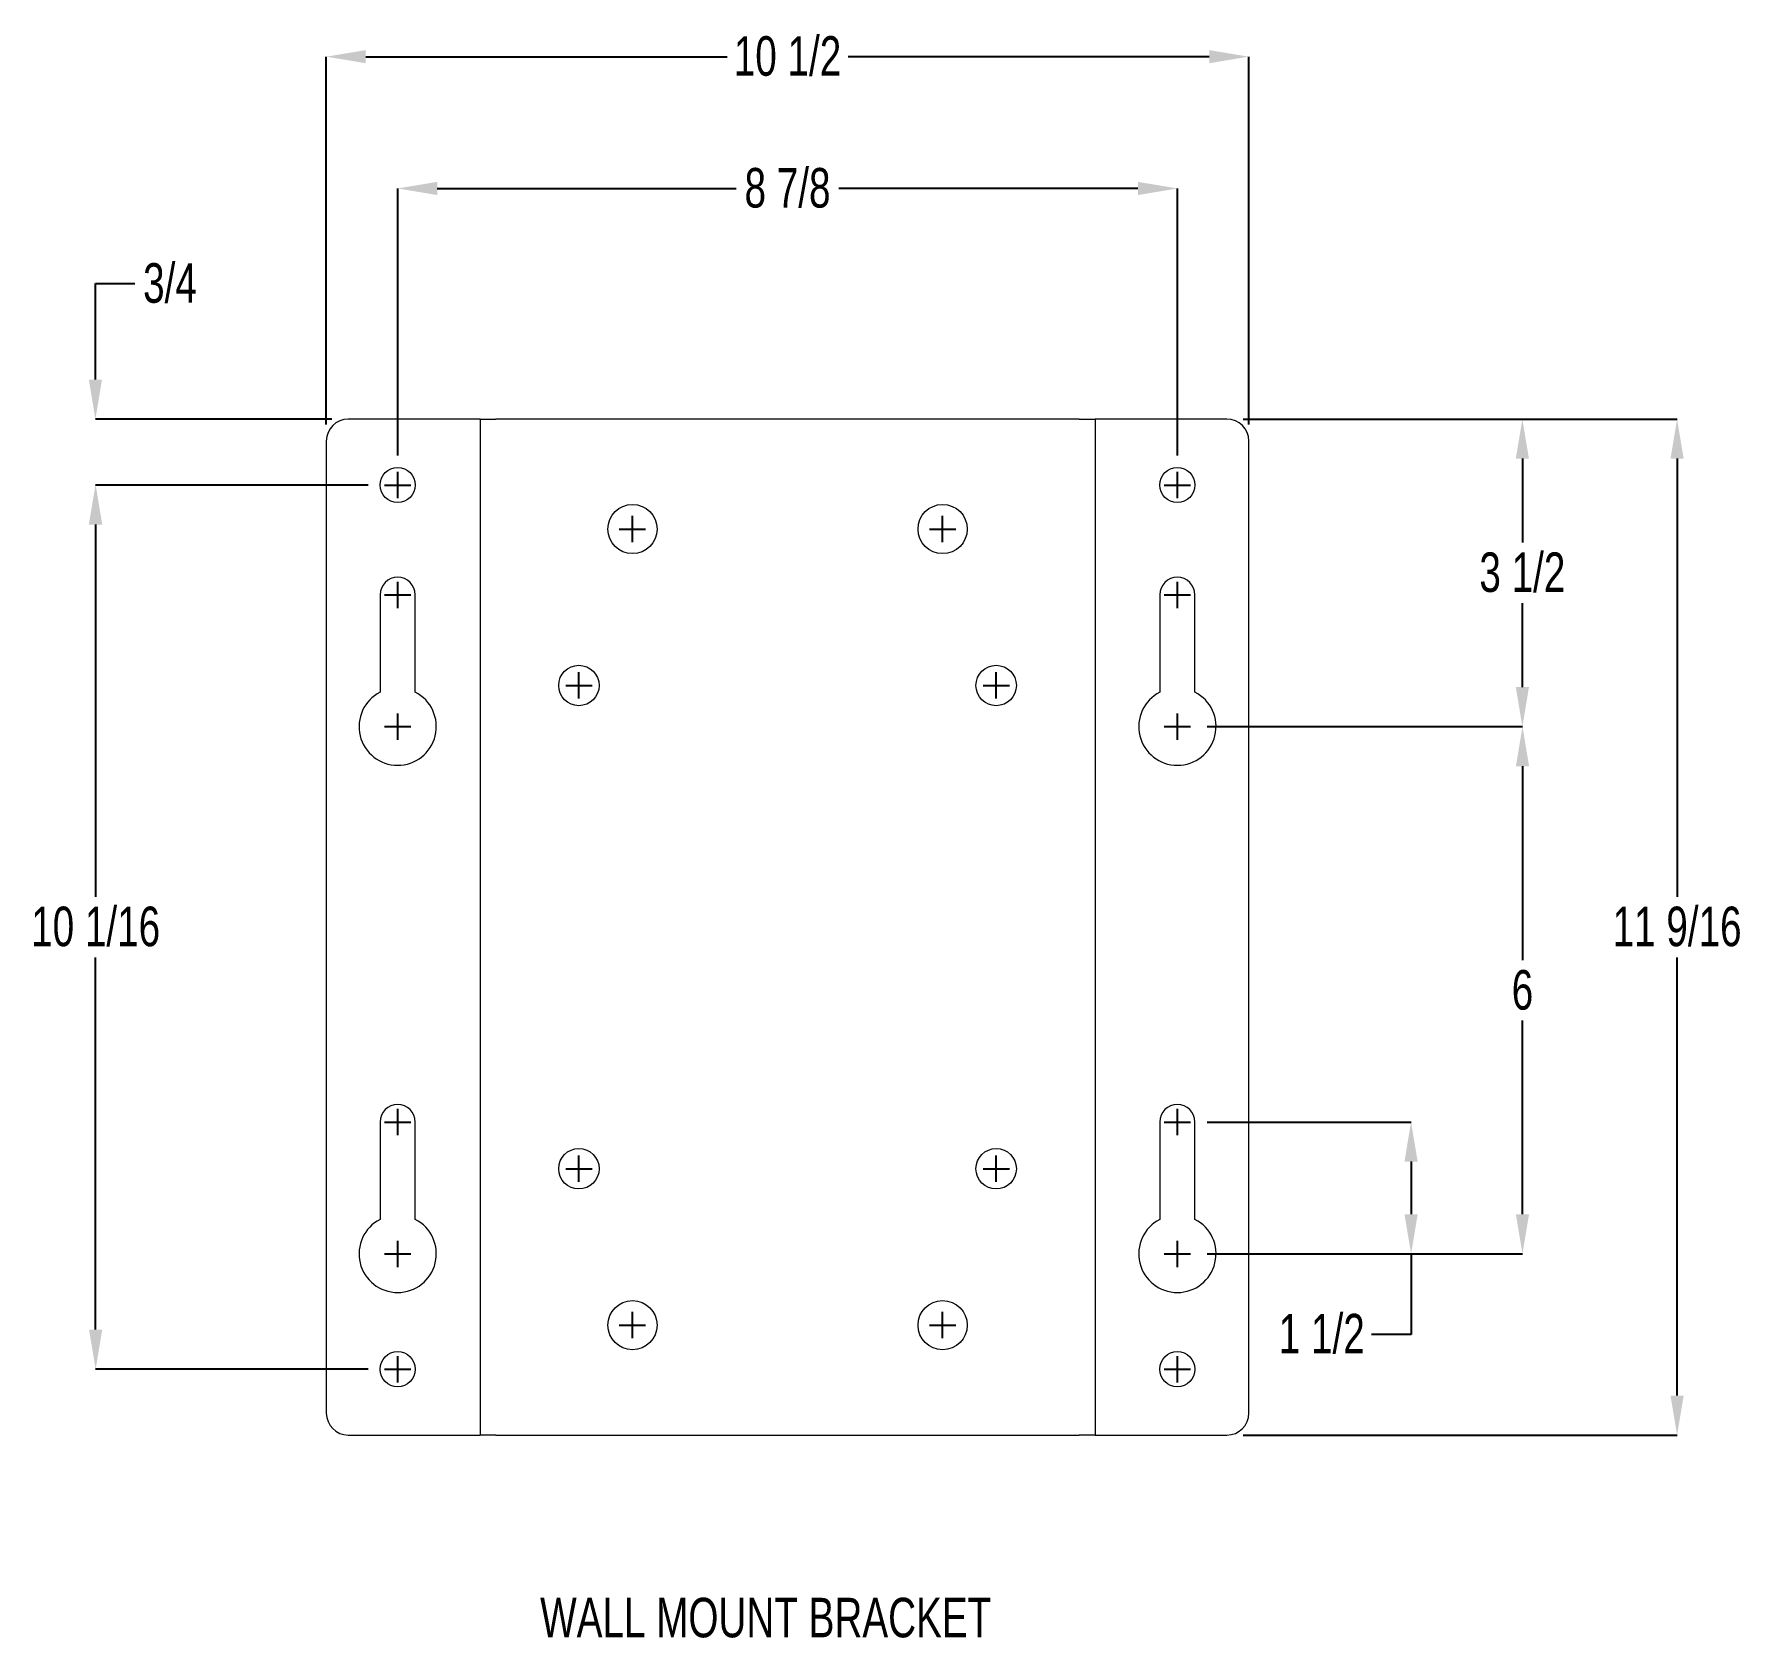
# Model space of a CAD drawing. Header units: inches. Extents: x 1.35 to 7.82, y 1.81 to 7.89.
import ezdxf

# ---------------------------------------------------------------- set-up
doc = ezdxf.new("R2010")
doc.units = ezdxf.units.IN
doc.header["$MEASUREMENT"] = 0
doc.header["$PDSIZE"] = -1
doc.layers.add('DIM', color=1, linetype='Continuous')
doc.styles.add('SLDTEXTSTYLE0', font='ARIAL.TTF', dxfattribs={"width": 0.7})
doc.dimstyles.new('SLDDIMSTYLE0', dxfattribs={"dimtxt": 0.15, "dimasz": 0.15, "dimexe": 0, "dimexo": 0.0625, "dimgap": 0.0375, "dimtad": 0, "dimtih": 1, "dimtoh": 1, "dimdec": 0, "dimlfac": 3, "dimrnd": 1e-09, "dimzin": 12, "dimdsep": 46, "dimtxsty": 'SLDTEXTSTYLE0', "dimsah": 1, "dimcen": 0.09, "dimadec": 0, "dimazin": 0, "dimtfac": 1, "dimtdec": 0, "dimtofl": 0, "dimtmove": 0, "dimatfit": 3, "dimfxl": 0, "dimtolj": 1, "dimtzin": 12, "dimarcsym": 0})
doc.dimstyles.new('SLDDIMSTYLE2', dxfattribs={"dimtxt": 0.15, "dimasz": 0.15, "dimexe": 0, "dimexo": 0.0625, "dimgap": 0.0375, "dimtad": 0, "dimtih": 1, "dimtoh": 1, "dimdec": 0, "dimlfac": 3, "dimrnd": 1e-09, "dimzin": 12, "dimdsep": 46, "dimtxsty": 'SLDTEXTSTYLE0', "dimsah": 1, "dimcen": 0.09, "dimadec": 0, "dimazin": 0, "dimtfac": 1, "dimtdec": 0, "dimtofl": 0, "dimtmove": 0, "dimatfit": 3, "dimfxl": 0, "dimtolj": 1, "dimtzin": 12, "dimarcsym": 0})

# ---------------------------------------------------------------- blocks, each defined once
blk = doc.blocks.new('*D31')
at = {"layer": 'DEFPOINTS', "color": 0}
for p in [(5.7343, 5.2675), (6.9935, 5.2675), (5.7343, 3.2675)]:
    blk.add_point(p, dxfattribs=at)
at = {"layer": 'DIM', "color": 0, "lineweight": -2}
for p, q in [((5.7968, 5.2675), (6.9935, 5.2675)), ((6.9935, 5.1175), (6.9935, 4.3816)), ((6.9935, 3.4175), (6.9935, 4.1534)), ((5.7968, 3.2675), (6.9935, 3.2675))]:
    blk.add_line(p, q, dxfattribs=at)
at = {"layer": 'DIM', "color": 0}
for points in [[(6.9685, 5.1175), (7.0185, 5.1175), (6.9935, 5.2675)], [(6.9685, 3.4175), (7.0185, 3.4175), (6.9935, 3.2675)]]:
    blk.add_solid(points, dxfattribs=at)
at = {"layer": 'DIM', "color": 0, "insert": (6.9935, 4.3441), "char_height": 0.15, "attachment_point": 2, "style": 'SLDTEXTSTYLE0'}
blk.add_mtext('\\A1;6', dxfattribs=at)
blk = doc.blocks.new('*D32')
at = {"layer": 'DEFPOINTS', "color": 0}
for p in [(5.8718, 6.4342), (5.7343, 5.2675), (6.9931, 5.2675)]:
    blk.add_point(p, dxfattribs=at)
at = {"layer": 'DIM', "color": 0, "lineweight": -2}
for p, q in [((5.9343, 6.4342), (6.9931, 6.4342)), ((6.9931, 6.2842), (6.9931, 5.966)), ((6.9931, 5.4175), (6.9931, 5.7358)), ((5.7968, 5.2675), (6.9931, 5.2675))]:
    blk.add_line(p, q, dxfattribs=at)
at = {"layer": 'DIM', "color": 0}
for points in [[(6.9681, 6.2842), (7.0181, 6.2842), (6.9931, 6.4342)], [(6.9681, 5.4175), (7.0181, 5.4175), (6.9931, 5.2675)]]:
    blk.add_solid(points, dxfattribs=at)
at = {"layer": 'DIM', "color": 0, "insert": (6.9931, 5.9285), "char_height": 0.15, "attachment_point": 2, "style": 'SLDTEXTSTYLE0'}
blk.add_mtext('\\A1;3 1/2', dxfattribs=at)
blk = doc.blocks.new('*D33')
at = {"layer": 'DEFPOINTS', "color": 0}
for p in [(2.676, 6.1842), (1.5801, 2.83), (2.676, 2.83)]:
    blk.add_point(p, dxfattribs=at)
at = {"layer": 'DIM', "color": 0, "lineweight": -2}
for p, q in [((2.6135, 6.1842), (1.5801, 6.1842)), ((1.5801, 6.0342), (1.5801, 4.6222)), ((1.5801, 2.98), (1.5801, 4.3921)), ((2.6135, 2.83), (1.5801, 2.83))]:
    blk.add_line(p, q, dxfattribs=at)
at = {"layer": 'DIM', "color": 0}
for points in [[(1.5551, 6.0342), (1.6051, 6.0342), (1.5801, 6.1842)], [(1.5551, 2.98), (1.6051, 2.98), (1.5801, 2.83)]]:
    blk.add_solid(points, dxfattribs=at)
at = {"layer": 'DIM', "color": 0, "insert": (1.5801, 4.5847), "char_height": 0.15, "attachment_point": 2, "style": 'SLDTEXTSTYLE0'}
blk.add_mtext('\\A1;10 1/16', dxfattribs=at)
blk = doc.blocks.new('*D34')
at = {"layer": 'DEFPOINTS', "color": 0}
for p in [(1.5792, 6.4342), (2.5385, 6.4342), (2.676, 6.1842)]:
    blk.add_point(p, dxfattribs=at)
at = {"layer": 'DIM', "color": 0, "lineweight": -2}
for p, q in [((1.5792, 6.5842), (1.5792, 6.9481)), ((1.5792, 6.9481), (1.7292, 6.9481)), ((2.476, 6.4342), (1.5792, 6.4342)), ((2.6135, 6.1842), (1.5792, 6.1842)), ((1.5792, 6.0342), (1.5792, 5.8842))]:
    blk.add_line(p, q, dxfattribs=at)
at = {"layer": 'DIM', "color": 0}
for points in [[(1.5542, 6.5842), (1.6042, 6.5842), (1.5792, 6.4342)], [(1.5542, 6.0342), (1.6042, 6.0342), (1.5792, 6.1842)]]:
    blk.add_solid(points, dxfattribs=at)
at = {"layer": 'DIM', "color": 0, "insert": (1.8621, 7.0257), "char_height": 0.15, "attachment_point": 2, "style": 'SLDTEXTSTYLE0'}
blk.add_mtext('\\A1;3/4', dxfattribs=at)
blk = doc.blocks.new('*D35')
at = {"layer": 'DEFPOINTS', "color": 0}
for p in [(5.7343, 3.7675), (6.5708, 3.7675), (5.7343, 3.2675)]:
    blk.add_point(p, dxfattribs=at)
at = {"layer": 'DIM', "color": 0, "lineweight": -2}
for p, q in [((5.7968, 3.7675), (6.5708, 3.7675)), ((6.5708, 3.6175), (6.5708, 3.4175)), ((5.7968, 3.2675), (6.5708, 3.2675)), ((6.5708, 3.2675), (6.5708, 2.9621)), ((6.5708, 2.9621), (6.4208, 2.9621))]:
    blk.add_line(p, q, dxfattribs=at)
at = {"layer": 'DIM', "color": 0}
for points in [[(6.5458, 3.6175), (6.5958, 3.6175), (6.5708, 3.7675)], [(6.5458, 3.4175), (6.5958, 3.4175), (6.5708, 3.2675)]]:
    blk.add_solid(points, dxfattribs=at)
at = {"layer": 'DIM', "color": 0, "insert": (6.232, 3.0397), "char_height": 0.15, "attachment_point": 2, "style": 'SLDTEXTSTYLE0'}
blk.add_mtext('\\A1;1 1/2', dxfattribs=at)
blk = doc.blocks.new('*D36')
at = {"layer": 'DEFPOINTS', "color": 0}
for p in [(5.6843, 7.3092), (2.726, 6.2342), (5.6843, 6.2342)]:
    blk.add_point(p, dxfattribs=at)
at = {"layer": 'DIM', "color": 0, "lineweight": -2}
for p, q in [((2.726, 6.2967), (2.726, 7.3092)), ((2.876, 7.3092), (4.0107, 7.3092)), ((5.5343, 7.3092), (4.3996, 7.3092)), ((5.6843, 6.2967), (5.6843, 7.3092))]:
    blk.add_line(p, q, dxfattribs=at)
at = {"layer": 'DIM', "color": 0}
for points in [[(2.876, 7.3342), (2.876, 7.2842), (2.726, 7.3092)], [(5.5343, 7.3342), (5.5343, 7.2842), (5.6843, 7.3092)]]:
    blk.add_solid(points, dxfattribs=at)
at = {"layer": 'DIM', "color": 0, "insert": (4.2051, 7.3868), "char_height": 0.15, "attachment_point": 2, "style": 'SLDTEXTSTYLE0'}
blk.add_mtext('\\A1;8 7/8', dxfattribs=at)
blk = doc.blocks.new('*D37')
at = {"layer": 'DEFPOINTS', "color": 0}
for p in [(5.9551, 7.8092), (2.4551, 6.3509), (5.9551, 6.3509)]:
    blk.add_point(p, dxfattribs=at)
at = {"layer": 'DIM', "color": 0, "lineweight": -2}
for p, q in [((2.4551, 6.4134), (2.4551, 7.8092)), ((2.6051, 7.8092), (3.9756, 7.8092)), ((5.8051, 7.8092), (4.4347, 7.8092)), ((5.9551, 6.4134), (5.9551, 7.8092))]:
    blk.add_line(p, q, dxfattribs=at)
at = {"layer": 'DIM', "color": 0}
for points in [[(2.6051, 7.8342), (2.6051, 7.7842), (2.4551, 7.8092)], [(5.8051, 7.8342), (5.8051, 7.7842), (5.9551, 7.8092)]]:
    blk.add_solid(points, dxfattribs=at)
at = {"layer": 'DIM', "color": 0, "insert": (4.2051, 7.8868), "char_height": 0.15, "attachment_point": 2, "style": 'SLDTEXTSTYLE0'}
blk.add_mtext('\\A1;10 1/2', dxfattribs=at)
blk = doc.blocks.new('*D38')
at = {"layer": 'DEFPOINTS', "color": 0}
for p in [(5.8718, 6.4342), (5.8718, 2.58), (7.5801, 2.58)]:
    blk.add_point(p, dxfattribs=at)
at = {"layer": 'DIM', "color": 0, "lineweight": -2}
for p, q in [((5.9343, 6.4342), (7.5801, 6.4342)), ((7.5801, 6.2842), (7.5801, 4.6222)), ((7.5801, 2.73), (7.5801, 4.3921)), ((5.9343, 2.58), (7.5801, 2.58))]:
    blk.add_line(p, q, dxfattribs=at)
at = {"layer": 'DIM', "color": 0}
for points in [[(7.5551, 6.2842), (7.6051, 6.2842), (7.5801, 6.4342)], [(7.5551, 2.73), (7.6051, 2.73), (7.5801, 2.58)]]:
    blk.add_solid(points, dxfattribs=at)
at = {"layer": 'DIM', "color": 0, "insert": (7.5801, 4.5847), "char_height": 0.15, "attachment_point": 2, "style": 'SLDTEXTSTYLE0'}
blk.add_mtext('\\A1;11 9/16', dxfattribs=at)

msp = doc.modelspace()

# ---------------------------------------------------------------- linework, layer by layer
at = {"color": 7, "linetype": 'Continuous', "lineweight": 15}
for p, q in [((3.018463, 6.434198), (2.538463, 6.434198)), ((3.038463, 6.434198), (3.018463, 6.434198)), ((3.038463, 6.434198), (3.038463, 2.580032)), ((3.038463, 6.434198), (3.098463, 6.434198)), ((5.311796, 6.434198), (3.098463, 6.434198)), ((5.311796, 6.434198), (5.371796, 6.434198)), ((5.371796, 6.434198), (5.371796, 2.580032)), ((5.391796, 6.434198), (5.371796, 6.434198)), ((5.871796, 6.434198), (5.391796, 6.434198)), ((2.455129, 6.350865), (2.455129, 2.663365)), ((5.955129, 2.663365), (5.955129, 6.350865)), ((2.659296, 5.767532), (2.659296, 5.398171)), ((2.792629, 5.398171), (2.792629, 5.767532)), ((5.617629, 5.767532), (5.617629, 5.398171)), ((5.750963, 5.398171), (5.750963, 5.767532)), ((2.659296, 3.767531), (2.659296, 3.398171)), ((2.792629, 3.398171), (2.792629, 3.767531)), ((5.617629, 3.767531), (5.617629, 3.398171)), ((5.750963, 3.398171), (5.750963, 3.767531)), ((2.538463, 2.580032), (3.018463, 2.580032)), ((3.018463, 2.580032), (3.038463, 2.580032)), ((3.098463, 2.580032), (3.038463, 2.580032)), ((3.098463, 2.580032), (5.311796, 2.580032)), ((5.371796, 2.580032), (5.311796, 2.580032)), ((5.371796, 2.580032), (5.391796, 2.580032)), ((5.391796, 2.580032), (5.871796, 2.580032))]:
    msp.add_line(p, q, dxfattribs=at)
for centre, radius in [((2.725963, 6.184198), 0.066667), ((5.684296, 6.184198), 0.066667), ((3.616796, 6.017115), 0.093333), ((4.793463, 6.017115), 0.093333), ((3.413463, 5.423782), 0.076667), ((4.996796, 5.423782), 0.076667), ((3.413463, 3.590448), 0.076667), ((4.996796, 3.590448), 0.076667), ((3.616796, 2.997115), 0.093333), ((4.793463, 2.997115), 0.093333), ((2.725963, 2.830032), 0.066667), ((5.684296, 2.830032), 0.066667)]:
    msp.add_circle(centre, radius, dxfattribs=at)
for centre, radius, start, end in [((2.538463, 6.350865), 0.083333, 90, 180), ((5.871796, 6.350865), 0.083333, 0, 90), ((2.725963, 5.767532), 0.066667, 0, 180), ((5.684296, 5.767532), 0.066667, 0, 180), ((2.725963, 5.267532), 0.146667, 117.0356918, 62.9643082), ((5.684296, 5.267532), 0.146667, 117.0356918, 62.9643082), ((2.725963, 3.767532), 0.066667, 0, 180), ((5.684296, 3.767532), 0.066667, 0, 180), ((2.725963, 3.267532), 0.146667, 117.0356918, 62.9643082), ((5.684296, 3.267532), 0.146667, 117.0356918, 62.9643082), ((2.538463, 2.663365), 0.083333, 180, 270), ((5.871796, 2.663365), 0.083333, 270, 0)]:
    msp.add_arc(centre, radius, start, end, dxfattribs=at)
at = {"layer": 'DIM'}
for p, q in [((2.725963, 6.134198), (2.725963, 6.234198)), ((5.684296, 6.134198), (5.684296, 6.234198)), ((2.675963, 6.184198), (2.775963, 6.184198)), ((5.634296, 6.184198), (5.734296, 6.184198)), ((3.616796, 5.967115), (3.616796, 6.067115)), ((4.793463, 5.967115), (4.793463, 6.067115)), ((3.566796, 6.017115), (3.666796, 6.017115)), ((4.743463, 6.017115), (4.843463, 6.017115)), ((2.675963, 5.767532), (2.775963, 5.767532)), ((2.725963, 5.717532), (2.725963, 5.817532)), ((5.634296, 5.767532), (5.734296, 5.767532)), ((5.684296, 5.717532), (5.684296, 5.817532)), ((3.413463, 5.373782), (3.413463, 5.473782)), ((4.996796, 5.373782), (4.996796, 5.473782)), ((3.363463, 5.423782), (3.463463, 5.423782)), ((4.946796, 5.423782), (5.046796, 5.423782)), ((2.725963, 5.217532), (2.725963, 5.317532)), ((5.684296, 5.217532), (5.684296, 5.317532)), ((2.675963, 5.267532), (2.775963, 5.267532)), ((5.634296, 5.267532), (5.734296, 5.267532)), ((2.675963, 3.767532), (2.775963, 3.767532)), ((2.725963, 3.717532), (2.725963, 3.817532)), ((5.634296, 3.767532), (5.734296, 3.767532)), ((5.684296, 3.717532), (5.684296, 3.817532)), ((3.413463, 3.540448), (3.413463, 3.640448)), ((4.996796, 3.540448), (4.996796, 3.640448)), ((3.363463, 3.590448), (3.463463, 3.590448)), ((4.946796, 3.590448), (5.046796, 3.590448)), ((2.725963, 3.217532), (2.725963, 3.317532)), ((5.684296, 3.217532), (5.684296, 3.317532)), ((2.675963, 3.267532), (2.775963, 3.267532)), ((5.634296, 3.267532), (5.734296, 3.267532)), ((3.616796, 2.947115), (3.616796, 3.047115)), ((4.793463, 2.947115), (4.793463, 3.047115)), ((3.566796, 2.997115), (3.666796, 2.997115)), ((4.743463, 2.997115), (4.843463, 2.997115)), ((2.725963, 2.780032), (2.725963, 2.880032)), ((5.684296, 2.780032), (5.684296, 2.880032)), ((2.675963, 2.830032), (2.775963, 2.830032)), ((5.634296, 2.830032), (5.734296, 2.830032))]:
    msp.add_line(p, q, dxfattribs=at)

# ---------------------------------------------------------------- texts
at = {"layer": 'DIM', "insert": (3.266666, 1.962822), "char_height": 0.15, "attachment_point": 1, "style": 'SLDTEXTSTYLE0'}
msp.add_mtext('WALL MOUNT BRACKET', dxfattribs=at)

# ---------------------------------------------------------------- dimensions: what is measured, and where the dimension line sits
at = {"layer": 'DIM'}
for base, p1, p2, picture, middle in [((5.955129, 7.809198), (2.455129, 6.350865), (5.955129, 6.350865), '*D37', (4.205129, 7.809198)), ((5.684296, 7.309198), (2.725963, 6.234198), (5.684296, 6.234198), '*D36', (4.205129, 7.309198))]:
    dim = msp.add_linear_dim(base=base, p1=p1, p2=p2, dimstyle='SLDDIMSTYLE0', override={"dimdec": 4, "dimlunit": 5, "dimfrac": 2}, dxfattribs=at)
    dim.commit()
    dim.dimension.update_dxf_attribs({"geometry": picture, "text_midpoint": middle})
for base, p1, p2, picture, middle in [((1.57924, 6.434198), (2.675963, 6.184198), (2.538463, 6.434198), '*D34', (1.862071, 6.948075)), ((6.570773, 3.767532), (5.734296, 3.267532), (5.734296, 3.767532), '*D35', (6.232005, 2.9621))]:
    dim = msp.add_linear_dim(base=base, p1=p1, p2=p2, angle=90, dimstyle='SLDDIMSTYLE2', override={"dimdec": 4, "dimlunit": 5, "dimfrac": 2}, dxfattribs=at)
    dim.commit()
    dim.dimension.update_dxf_attribs({"geometry": picture, "text_midpoint": middle, "dimtype": 160})
for base, p1, p2, picture, middle in [((6.993104, 5.267532), (5.871796, 6.434198), (5.734296, 5.267532), '*D32', (6.993104, 5.850865)), ((7.580129, 2.580032), (5.871796, 6.434198), (5.871796, 2.580032), '*D38', (7.580129, 4.507115)), ((1.580129, 2.830032), (2.675963, 6.184198), (2.675963, 2.830032), '*D33', (1.580129, 4.507115)), ((6.993544, 5.267532), (5.734296, 3.267532), (5.734296, 5.267532), '*D31', (6.993544, 4.267532))]:
    dim = msp.add_linear_dim(base=base, p1=p1, p2=p2, angle=90, dimstyle='SLDDIMSTYLE0', override={"dimdec": 4, "dimlunit": 5, "dimfrac": 2}, dxfattribs=at)
    dim.commit()
    dim.dimension.update_dxf_attribs({"geometry": picture, "text_midpoint": middle})

doc.saveas('drawing.dxf')
